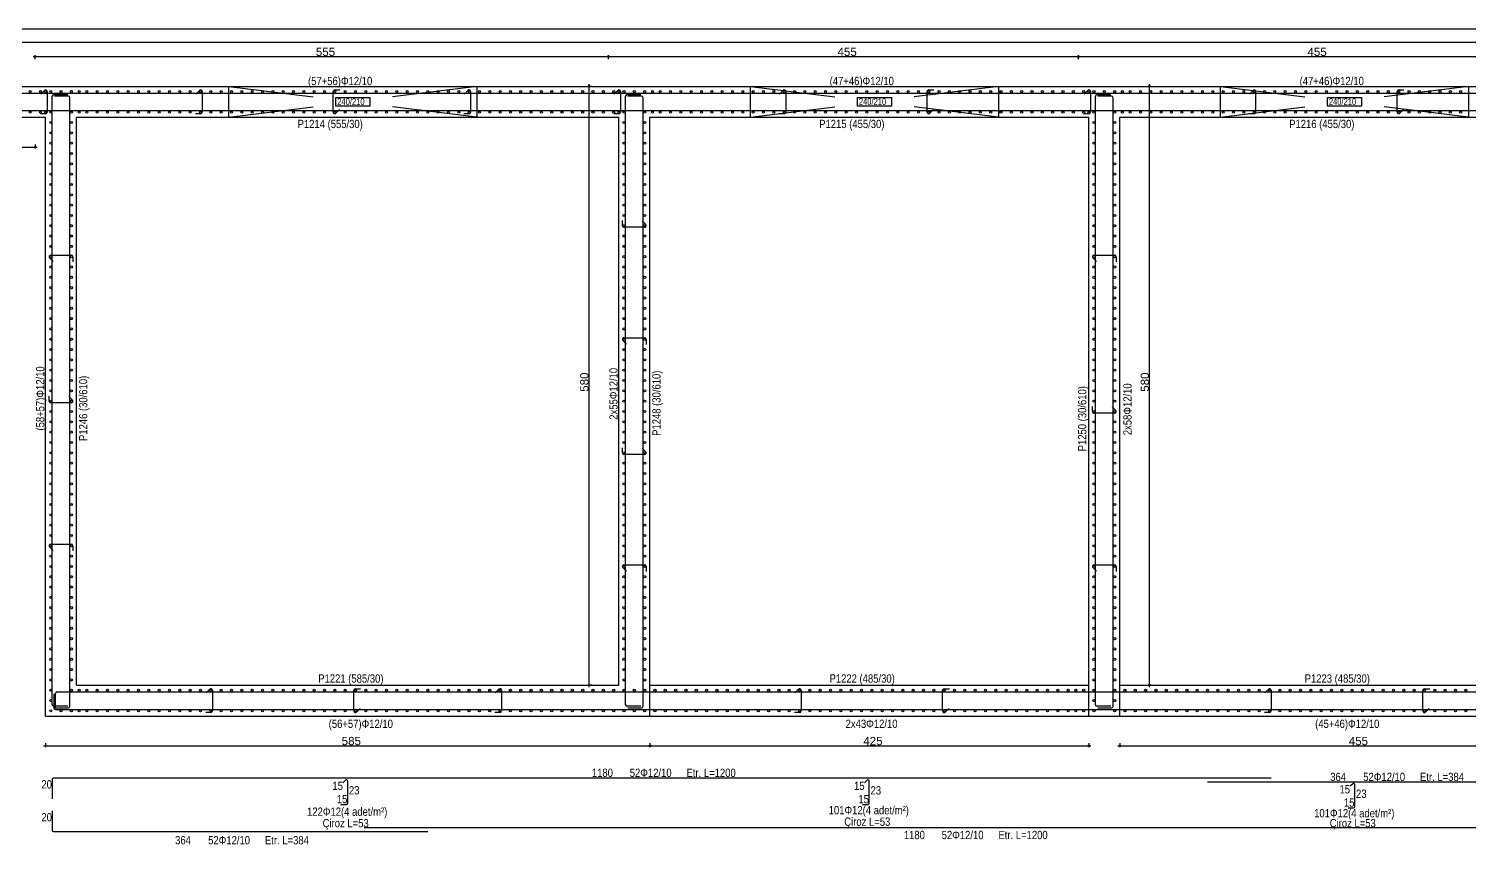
# Model space of a CAD drawing. Header units: metres. Extents: x 419734 to 420376, y 4564732 to 4565123.
# Drawn here: x 419969.15 to 420004.01, y 4564998.57 to 4565018.73 of the extents above; entities that cross this region are included whole.
import ezdxf

# ---------------------------------------------------------------- set-up
doc = ezdxf.new("R2010")
doc.units = ezdxf.units.M
for name, color, linetype in [('SW_DIM', 33, 'Continuous'), ('SW_MAGRONE', 2, 'Continuous'), ('SW_REINFORCEMENT', 7, 'Continuous'), ('SW_TABLE', 7, 'Continuous'), ('SW_Tondini', 1, 'Continuous'), ('SW_TXT_TESTI', 1, 'Continuous')]:
    doc.layers.add(name, color=color, linetype=linetype)
doc.styles.add('arial_1_18', font='arial.ttf', dxfattribs={"height": 0.2})
doc.styles.add('SWS', font='ARIALN.TTF')

msp = doc.modelspace()

# ---------------------------------------------------------------- linework, layer by layer
at = {"layer": 'SW_DIM', "ltscale": 0.5}
for points in [[(419969.25796, 4565018.05348), (420005.98296, 4565018.05348)], [(419969.30796, 4565017.99098), (419969.30796, 4565018.08473)], [(419983.18296, 4565017.99098), (419983.18296, 4565018.08473)], [(419994.55796, 4565017.99098), (419994.55796, 4565018.08473)], [(419982.77495, 4565017.33348), (419982.6812, 4565017.33348)], [(419982.71245, 4565002.78348), (419982.71245, 4565017.38348)], [(419996.21495, 4565017.33348), (419996.3087, 4565017.33348)], [(419996.27745, 4565002.78348), (419996.27745, 4565017.38348)], [(419955.61995, 4565015.86348), (419969.35796, 4565015.86348)], [(419969.30796, 4565015.92598), (419969.30796, 4565015.83223)], [(419982.77495, 4565002.83348), (419982.6812, 4565002.83348)], [(419996.21495, 4565002.83348), (419996.3087, 4565002.83348)], [(419969.55745, 4565001.42598), (419969.55745, 4565001.33223)], [(419984.18245, 4565001.42598), (419984.18245, 4565001.33223)], [(419994.80745, 4565001.42598), (419994.80745, 4565001.33223)], [(419995.55745, 4565001.42598), (419995.55745, 4565001.33223)], [(419969.50745, 4565001.36348), (419994.85745, 4565001.36348)], [(419995.50745, 4565001.36348), (420006.98245, 4565001.36348)]]:
    msp.add_lwpolyline(points, dxfattribs=at)
for centre in [(419969.30796, 4565018.05348), (419983.18296, 4565018.05348), (419994.55796, 4565018.05348), (419982.71245, 4565017.33348), (419996.27745, 4565017.33348), (419969.30796, 4565015.86348), (419982.71245, 4565002.83348), (419996.27745, 4565002.83348), (419969.55745, 4565001.36348), (419984.18245, 4565001.36348), (419994.80745, 4565001.36348), (419995.55745, 4565001.36348)]:
    msp.add_circle(centre, 0.01875, dxfattribs=at)
at = {"layer": 'SW_MAGRONE'}
for points in [[(419955.66995, 4565017.33348), (419969.30796, 4565017.33348)], [(419969.30796, 4565017.33348), (420005.93296, 4565017.33348)], [(419973.99494, 4565016.58348), (419973.99494, 4565017.33348)], [(419973.99494, 4565017.33348), (419976.03494, 4565017.07848)], [(419979.99494, 4565017.33348), (419977.95494, 4565017.07848)], [(419979.99494, 4565017.33348), (419979.99494, 4565016.58348)], [(419986.61994, 4565016.58348), (419986.61994, 4565017.33348)], [(419986.61994, 4565017.33348), (419988.65994, 4565017.07848)], [(419992.61994, 4565017.33348), (419990.57994, 4565017.07848)], [(419992.61994, 4565017.33348), (419992.61994, 4565016.58348)], [(419997.99494, 4565016.58348), (419997.99494, 4565017.33348)], [(419997.99494, 4565017.33348), (420000.03494, 4565017.07848)], [(420003.99494, 4565017.33348), (420001.95494, 4565017.07848)], [(420003.99494, 4565017.33348), (420003.99494, 4565016.58348)], [(419973.99494, 4565016.58348), (419976.03494, 4565016.83848)], [(419976.5862, 4565017.06348), (419977.40368, 4565017.06348)], [(419976.5862, 4565016.85348), (419976.5862, 4565017.06348)], [(419977.40368, 4565016.85348), (419976.5862, 4565016.85348)], [(419977.40368, 4565017.06348), (419977.40368, 4565016.85348)], [(419979.99494, 4565016.58348), (419977.95494, 4565016.83848)], [(419986.61994, 4565016.58348), (419988.65994, 4565016.83848)], [(419989.2112, 4565017.06348), (419990.02868, 4565017.06348)], [(419989.2112, 4565016.85348), (419989.2112, 4565017.06348)], [(419990.02868, 4565016.85348), (419989.2112, 4565016.85348)], [(419990.02868, 4565017.06348), (419990.02868, 4565016.85348)], [(419992.61994, 4565016.58348), (419990.57994, 4565016.83848)], [(419997.99494, 4565016.58348), (420000.03494, 4565016.83848)], [(420000.5862, 4565017.06348), (420001.40368, 4565017.06348)], [(420000.5862, 4565016.85348), (420000.5862, 4565017.06348)], [(420001.40368, 4565016.85348), (420000.5862, 4565016.85348)], [(420001.40368, 4565017.06348), (420001.40368, 4565016.85348)], [(420003.99494, 4565016.58348), (420001.95494, 4565016.83848)], [(419955.66995, 4565016.58348), (419969.30796, 4565016.58348)], [(419969.30796, 4565016.58348), (419969.55745, 4565016.58348)], [(419969.55745, 4565002.08348), (419969.55745, 4565016.58348)], [(419970.30745, 4565002.83348), (419970.30745, 4565016.58348)], [(419970.30745, 4565016.58348), (419983.43245, 4565016.58348)], [(419983.43245, 4565002.83348), (419983.43245, 4565016.58348)], [(419984.18245, 4565016.58348), (419994.80745, 4565016.58348)], [(419984.18245, 4565002.08348), (419984.18245, 4565016.58348)], [(419994.80745, 4565002.08348), (419994.80745, 4565016.58348)], [(419995.55745, 4565016.58348), (420005.93296, 4565016.58348)], [(419995.55745, 4565002.08348), (419995.55745, 4565016.58348)], [(419970.30745, 4565002.83348), (419983.43245, 4565002.83348)], [(419984.18245, 4565002.83348), (419994.80745, 4565002.83348)], [(419995.55745, 4565002.83348), (420006.18245, 4565002.83348)], [(419969.55745, 4565002.08348), (420006.93245, 4565002.08348)]]:
    msp.add_lwpolyline(points, dxfattribs=at)
at = {"layer": 'SW_REINFORCEMENT', "color": 7, "ltscale": 0.05, "flags": 128}
for points in [[(419955.00043, 4565017.17098), (419984.29495, 4565017.17098)], [(419969.4428, 4565017.14661), (419969.53119, 4565017.23499)], [(419969.59521, 4565017.20848), (419969.59521, 4565016.70848)], [(419969.71995, 4565002.35848), (419969.71995, 4565017.09598)], [(419969.75745, 4565017.13348), (419970.09245, 4565017.13348)], [(419970.10745, 4565017.09598), (419969.77245, 4565017.09598)], [(419973.19306, 4565017.14661), (419973.28145, 4565017.23499)], [(419973.34546, 4565017.20848), (419973.34546, 4565016.70848)], [(419976.52046, 4565016.70848), (419976.52046, 4565017.20848)], [(419976.55796, 4565017.24598), (419976.68296, 4565017.24598)], [(419979.69306, 4565017.14661), (419979.78145, 4565017.23499)], [(419979.84546, 4565017.20848), (419979.84546, 4565016.70848)], [(419982.7518, 4565017.17098), (420012.7518, 4565017.17098)], [(419983.3178, 4565017.14661), (419983.40619, 4565017.23499)], [(419983.47021, 4565017.20848), (419983.47021, 4565016.70848)], [(419983.59495, 4565002.35848), (419983.59495, 4565017.09598)], [(419983.63245, 4565017.13348), (419983.96745, 4565017.13348)], [(419983.98245, 4565017.09598), (419983.64745, 4565017.09598)], [(419987.31806, 4565017.14661), (419987.40645, 4565017.23499)], [(419987.47046, 4565017.20848), (419987.47046, 4565016.70848)], [(419990.89546, 4565016.70848), (419990.89546, 4565017.20848)], [(419990.93296, 4565017.24598), (419991.05796, 4565017.24598)], [(419994.6928, 4565017.14661), (419994.78119, 4565017.23499)], [(419994.84521, 4565017.20848), (419994.84521, 4565016.70848)], [(419994.96995, 4565002.35848), (419994.96995, 4565017.09598)], [(419995.00745, 4565017.13348), (419995.34245, 4565017.13348)], [(419995.35745, 4565017.09598), (419995.02245, 4565017.09598)], [(419998.69306, 4565017.14661), (419998.78145, 4565017.23499)], [(419998.84546, 4565017.20848), (419998.84546, 4565016.70848)], [(420002.27046, 4565016.70848), (420002.27046, 4565017.20848)], [(420002.30796, 4565017.24598), (420002.43296, 4565017.24598)], [(419955.01995, 4565016.74598), (419989.9381, 4565016.74598)], [(419970.14495, 4565002.32098), (419970.14495, 4565017.05848)], [(419976.67287, 4565016.77035), (419976.58448, 4565016.68196)], [(419984.01995, 4565002.32098), (419984.01995, 4565017.05848)], [(419988.39495, 4565016.74598), (420017.78245, 4565016.74598)], [(419991.04787, 4565016.77035), (419990.95948, 4565016.68196)], [(419995.39495, 4565002.32098), (419995.39495, 4565017.05848)], [(420002.42287, 4565016.77035), (420002.33448, 4565016.68196)], [(419969.55771, 4565016.67098), (419969.43271, 4565016.67098)], [(419973.30796, 4565016.67098), (419973.18296, 4565016.67098)], [(419979.80796, 4565016.67098), (419979.68296, 4565016.67098)], [(419983.43271, 4565016.67098), (419983.30771, 4565016.67098)], [(419987.43296, 4565016.67098), (419987.30796, 4565016.67098)], [(419994.80771, 4565016.67098), (419994.68271, 4565016.67098)], [(419998.80796, 4565016.67098), (419998.68296, 4565016.67098)], [(419983.51995, 4565013.95848), (419983.51995, 4565014.08348)], [(419983.99558, 4565014.07338), (419984.08396, 4565013.98499)], [(419984.05745, 4565013.92098), (419983.55745, 4565013.92098)], [(419969.74432, 4565013.09357), (419969.65593, 4565013.18196)], [(419969.68245, 4565013.24598), (419970.18245, 4565013.24598)], [(419970.21995, 4565013.20848), (419970.21995, 4565013.08348)], [(419994.99432, 4565013.09357), (419994.90593, 4565013.18196)], [(419994.93245, 4565013.24598), (419995.43245, 4565013.24598)], [(419995.46995, 4565013.20848), (419995.46995, 4565013.08348)], [(419983.61932, 4565011.09357), (419983.53093, 4565011.18196)], [(419983.55745, 4565011.24598), (419984.05745, 4565011.24598)], [(419984.09495, 4565011.20848), (419984.09495, 4565011.08348)], [(419969.64495, 4565009.70848), (419969.64495, 4565009.83348)], [(419970.12058, 4565009.82338), (419970.20896, 4565009.73499)], [(419970.18245, 4565009.67098), (419969.68245, 4565009.67098)], [(419994.89495, 4565009.45848), (419994.89495, 4565009.58348)], [(419995.43245, 4565009.42098), (419994.93245, 4565009.42098)], [(419995.37058, 4565009.57338), (419995.45896, 4565009.48499)], [(419983.51995, 4565008.45848), (419983.51995, 4565008.58348)], [(419984.05745, 4565008.42098), (419983.55745, 4565008.42098)], [(419983.99558, 4565008.57338), (419984.08396, 4565008.48499)], [(419969.74432, 4565006.09357), (419969.65593, 4565006.18196)], [(419969.68245, 4565006.24598), (419970.18245, 4565006.24598)], [(419970.21995, 4565006.20848), (419970.21995, 4565006.08348)], [(419983.61932, 4565005.59357), (419983.53093, 4565005.68196)], [(419983.55745, 4565005.74598), (419984.05745, 4565005.74598)], [(419984.09495, 4565005.70848), (419984.09495, 4565005.58348)], [(419994.99432, 4565005.59357), (419994.90593, 4565005.68196)], [(419994.93245, 4565005.74598), (419995.43245, 4565005.74598)], [(419995.46995, 4565005.70848), (419995.46995, 4565005.58348)], [(419969.75745, 4565002.61848), (419969.75745, 4565002.28348)], [(419969.79495, 4565002.29848), (419969.79495, 4565002.63348)], [(419969.83245, 4565002.67098), (420006.69495, 4565002.67098)], [(419973.44254, 4565002.64661), (419973.53093, 4565002.73499)], [(419973.59495, 4565002.70848), (419973.59495, 4565002.20848)], [(419977.01995, 4565002.20848), (419977.01995, 4565002.70848)], [(419977.05745, 4565002.74598), (419977.18245, 4565002.74598)], [(419980.44254, 4565002.64661), (419980.53093, 4565002.73499)], [(419980.59495, 4565002.70848), (419980.59495, 4565002.20848)], [(419987.69254, 4565002.64661), (419987.78093, 4565002.73499)], [(419987.84495, 4565002.70848), (419987.84495, 4565002.20848)], [(419991.26995, 4565002.20848), (419991.26995, 4565002.70848)], [(419991.30745, 4565002.74598), (419991.43245, 4565002.74598)], [(419999.06754, 4565002.64661), (419999.15593, 4565002.73499)], [(419999.21995, 4565002.70848), (419999.21995, 4565002.20848)], [(420002.89495, 4565002.20848), (420002.89495, 4565002.70848)], [(420002.93245, 4565002.74598), (420003.05745, 4565002.74598)], [(419970.09245, 4565002.32098), (419969.75745, 4565002.32098)], [(419969.77245, 4565002.28348), (419970.10745, 4565002.28348)], [(419969.79495, 4565002.24598), (420006.65745, 4565002.24598)], [(419973.55745, 4565002.17098), (419973.43245, 4565002.17098)], [(419977.17235, 4565002.27035), (419977.08396, 4565002.18196)], [(419980.55745, 4565002.17098), (419980.43245, 4565002.17098)], [(419983.96745, 4565002.32098), (419983.63245, 4565002.32098)], [(419983.64745, 4565002.28348), (419983.98245, 4565002.28348)], [(419987.80745, 4565002.17098), (419987.68245, 4565002.17098)], [(419991.42235, 4565002.27035), (419991.33396, 4565002.18196)], [(419995.34245, 4565002.32098), (419995.00745, 4565002.32098)], [(419995.02245, 4565002.28348), (419995.35745, 4565002.28348)], [(419999.18245, 4565002.17098), (419999.05745, 4565002.17098)], [(420003.04735, 4565002.27035), (420002.95896, 4565002.18196)], [(419969.71995, 4565000.55098), (419969.71995, 4565000.08098)], [(419999.21995, 4565000.58098), (419969.74995, 4565000.58098)], [(419976.81873, 4565000.52963), (419976.75504, 4565000.46593)], [(419976.86995, 4564999.97334), (419976.86995, 4565000.50841)], [(419989.44373, 4565000.52781), (419989.38004, 4565000.46412)], [(419989.49495, 4564999.97152), (419989.49495, 4565000.5066)], [(420006.73995, 4565000.48098), (419997.6768, 4565000.48098)], [(420001.19373, 4565000.44615), (420001.13004, 4565000.38246)], [(420001.24495, 4564999.88986), (420001.24495, 4565000.42494)], [(419969.71995, 4564999.78598), (419969.71995, 4564999.31598)], [(419976.70745, 4564999.94334), (419976.83995, 4564999.94334)], [(419989.33245, 4564999.94152), (419989.46495, 4564999.94152)], [(420001.08245, 4564999.85986), (420001.21495, 4564999.85986)], [(419977.26995, 4564999.38598), (420006.73995, 4564999.38598)], [(419969.74995, 4564999.28598), (419978.8131, 4564999.28598)]]:
    msp.add_lwpolyline(points, dxfattribs=at)
at = {"layer": 'SW_REINFORCEMENT', "color": 7, "ltscale": 0.05}
for centre, radius, start, end in [((419969.55771, 4565017.20848), 0.0375, 0, 135), ((419969.75745, 4565017.09598), 0.0375, 90, 180), ((419970.10745, 4565017.05848), 0.0375, 0, 90), ((419973.30796, 4565017.20848), 0.0375, 0, 135), ((419976.55796, 4565017.20848), 0.0375, 90, 180), ((419979.80796, 4565017.20848), 0.0375, 0, 135), ((419983.43271, 4565017.20848), 0.0375, 0, 135), ((419983.63245, 4565017.09598), 0.0375, 90, 180), ((419983.98245, 4565017.05848), 0.0375, 0, 90), ((419987.43296, 4565017.20848), 0.0375, 0, 135), ((419990.93296, 4565017.20848), 0.0375, 90, 180), ((419994.80771, 4565017.20848), 0.0375, 0, 135), ((419995.00745, 4565017.09598), 0.0375, 90, 180), ((419995.35745, 4565017.05848), 0.0375, 0, 90), ((419998.80796, 4565017.20848), 0.0375, 0, 135), ((420002.30796, 4565017.20848), 0.0375, 90, 180), ((419969.55771, 4565016.70848), 0.0375, 270, 0), ((419973.30796, 4565016.70848), 0.0375, 270, 0), ((419976.55796, 4565016.70848), 0.0375, 180, 315), ((419979.80796, 4565016.70848), 0.0375, 270, 0), ((419983.43271, 4565016.70848), 0.0375, 270, 0), ((419987.43296, 4565016.70848), 0.0375, 270, 0), ((419990.93296, 4565016.70848), 0.0375, 180, 315), ((419994.80771, 4565016.70848), 0.0375, 270, 0), ((419998.80796, 4565016.70848), 0.0375, 270, 0), ((420002.30796, 4565016.70848), 0.0375, 180, 315), ((419983.55745, 4565013.95848), 0.0375, 180, 270), ((419984.05745, 4565013.95848), 0.0375, 270, 45), ((419969.68245, 4565013.20848), 0.0375, 90, 225), ((419970.18245, 4565013.20848), 0.0375, 0, 90), ((419994.93245, 4565013.20848), 0.0375, 90, 225), ((419995.43245, 4565013.20848), 0.0375, 0, 90), ((419983.55745, 4565011.20848), 0.0375, 90, 225), ((419984.05745, 4565011.20848), 0.0375, 0, 90), ((419969.68245, 4565009.70848), 0.0375, 180, 270), ((419970.18245, 4565009.70848), 0.0375, 270, 45), ((419994.93245, 4565009.45848), 0.0375, 180, 270), ((419995.43245, 4565009.45848), 0.0375, 270, 45), ((419983.55745, 4565008.45848), 0.0375, 180, 270), ((419984.05745, 4565008.45848), 0.0375, 270, 45), ((419969.68245, 4565006.20848), 0.0375, 90, 225), ((419970.18245, 4565006.20848), 0.0375, 0, 90), ((419983.55745, 4565005.70848), 0.0375, 90, 225), ((419984.05745, 4565005.70848), 0.0375, 0, 90), ((419994.93245, 4565005.70848), 0.0375, 90, 225), ((419995.43245, 4565005.70848), 0.0375, 0, 90), ((419969.83245, 4565002.63348), 0.0375, 90, 180), ((419973.55745, 4565002.70848), 0.0375, 0, 135), ((419977.05745, 4565002.70848), 0.0375, 90, 180), ((419980.55745, 4565002.70848), 0.0375, 0, 135), ((419987.80745, 4565002.70848), 0.0375, 0, 135), ((419991.30745, 4565002.70848), 0.0375, 90, 180), ((419999.18245, 4565002.70848), 0.0375, 0, 135), ((420002.93245, 4565002.70848), 0.0375, 90, 180), ((419969.75745, 4565002.35848), 0.0375, 180, 270), ((419969.79495, 4565002.28348), 0.0375, 180, 270), ((419970.10745, 4565002.32098), 0.0375, 270, 0), ((419973.55745, 4565002.20848), 0.0375, 270, 0), ((419977.05745, 4565002.20848), 0.0375, 180, 315), ((419980.55745, 4565002.20848), 0.0375, 270, 0), ((419983.63245, 4565002.35848), 0.0375, 180, 270), ((419983.98245, 4565002.32098), 0.0375, 270, 0), ((419987.80745, 4565002.20848), 0.0375, 270, 0), ((419991.30745, 4565002.20848), 0.0375, 180, 315), ((419995.00745, 4565002.35848), 0.0375, 180, 270), ((419995.35745, 4565002.32098), 0.0375, 270, 0), ((419999.18245, 4565002.20848), 0.0375, 270, 0), ((420002.93245, 4565002.20848), 0.0375, 180, 315), ((419969.74995, 4565000.55098), 0.03, 90, 180), ((419976.83995, 4565000.50841), 0.03, 0, 135), ((419989.46495, 4565000.5066), 0.03, 0, 135), ((420001.21495, 4565000.42494), 0.03, 0, 135), ((419976.83995, 4564999.97334), 0.03, 270, 0), ((419989.46495, 4564999.97152), 0.03, 270, 0), ((420001.21495, 4564999.88986), 0.03, 270, 0), ((419969.74995, 4564999.31598), 0.03, 180, 270)]:
    msp.add_arc(centre, radius, start, end, dxfattribs=at)
at = {"layer": 'SW_TABLE'}
for points in [[(420025.99591, 4564979.3341), (420025.99591, 4564979.3341), (419949.97495, 4564979.3341), (419949.97495, 4565018.72744), (420025.99591, 4565018.72744)], [(420025.99591, 4565018.3941), (419949.97495, 4565018.3941)]]:
    msp.add_lwpolyline(points, dxfattribs=at)
at = {"layer": 'SW_Tondini'}
for centre in [(419969.18296, 4565017.20848), (419969.43296, 4565017.20848), (419969.55771, 4565017.20848), (419969.68245, 4565017.20848), (419969.93245, 4565017.20848), (419970.18245, 4565017.20848), (419970.37021, 4565017.20848), (419970.55796, 4565017.20848), (419970.80796, 4565017.20848), (419971.05796, 4565017.20848), (419971.30796, 4565017.20848), (419971.55796, 4565017.20848), (419971.80796, 4565017.20848), (419972.05796, 4565017.20848), (419972.30796, 4565017.20848), (419972.55796, 4565017.20848), (419972.80796, 4565017.20848), (419973.05796, 4565017.20848), (419973.30796, 4565017.20848), (419973.55796, 4565017.20848), (419973.80796, 4565017.20848), (419974.05796, 4565017.20848), (419974.30796, 4565017.20848), (419974.55796, 4565017.20848), (419974.80796, 4565017.20848), (419975.05796, 4565017.20848), (419975.30796, 4565017.20848), (419975.55796, 4565017.20848), (419975.80796, 4565017.20848), (419976.05796, 4565017.20848), (419976.30796, 4565017.20848), (419976.55796, 4565017.20848), (419976.80796, 4565017.20848), (419977.05796, 4565017.20848), (419977.30796, 4565017.20848), (419977.55796, 4565017.20848), (419977.80796, 4565017.20848), (419978.05796, 4565017.20848), (419978.30796, 4565017.20848), (419978.55796, 4565017.20848), (419978.80796, 4565017.20848), (419979.05796, 4565017.20848), (419979.30796, 4565017.20848), (419979.55796, 4565017.20848), (419979.80796, 4565017.20848), (419980.05796, 4565017.20848), (419980.30796, 4565017.20848), (419980.55796, 4565017.20848), (419980.80796, 4565017.20848), (419981.05796, 4565017.20848), (419981.30796, 4565017.20848), (419981.55796, 4565017.20848), (419981.80796, 4565017.20848), (419982.05796, 4565017.20848), (419982.30796, 4565017.20848), (419982.55796, 4565017.20848), (419982.80796, 4565017.20848), (419983.05796, 4565017.20848), (419983.30796, 4565017.20848), (419983.43271, 4565017.20848), (419983.55745, 4565017.20848), (419983.80745, 4565017.20848), (419984.05745, 4565017.20848), (419984.24521, 4565017.20848), (419984.43296, 4565017.20848), (419984.68296, 4565017.20848), (419984.93296, 4565017.20848), (419985.18296, 4565017.20848), (419985.43296, 4565017.20848), (419985.68296, 4565017.20848), (419985.93296, 4565017.20848), (419986.18296, 4565017.20848), (419986.43296, 4565017.20848), (419986.68296, 4565017.20848), (419986.93296, 4565017.20848), (419987.18296, 4565017.20848), (419987.43296, 4565017.20848), (419987.68296, 4565017.20848), (419987.93296, 4565017.20848), (419988.18296, 4565017.20848), (419988.43296, 4565017.20848), (419988.68296, 4565017.20848), (419988.93296, 4565017.20848), (419989.18296, 4565017.20848), (419989.43296, 4565017.20848), (419989.68296, 4565017.20848), (419989.93296, 4565017.20848), (419990.18296, 4565017.20848), (419990.43296, 4565017.20848), (419990.68296, 4565017.20848), (419990.93296, 4565017.20848), (419991.18296, 4565017.20848), (419991.43296, 4565017.20848), (419991.68296, 4565017.20848), (419991.93296, 4565017.20848), (419992.18296, 4565017.20848), (419992.43296, 4565017.20848), (419992.68296, 4565017.20848), (419992.93296, 4565017.20848), (419993.18296, 4565017.20848), (419993.43296, 4565017.20848), (419993.68296, 4565017.20848), (419993.93296, 4565017.20848), (419994.18296, 4565017.20848), (419994.43296, 4565017.20848), (419994.68296, 4565017.20848), (419994.80771, 4565017.20848), (419994.93245, 4565017.20848), (419995.18245, 4565017.20848), (419995.43245, 4565017.20848), (419995.62021, 4565017.20848), (419995.80796, 4565017.20848), (419996.05796, 4565017.20848), (419996.30796, 4565017.20848), (419996.55796, 4565017.20848), (419996.80796, 4565017.20848), (419997.05796, 4565017.20848), (419997.30796, 4565017.20848), (419997.55796, 4565017.20848), (419997.80796, 4565017.20848), (419998.05796, 4565017.20848), (419998.30796, 4565017.20848), (419998.55796, 4565017.20848), (419998.80796, 4565017.20848), (419999.05796, 4565017.20848), (419999.30796, 4565017.20848), (419999.55796, 4565017.20848), (419999.80796, 4565017.20848), (420000.05796, 4565017.20848), (420000.30796, 4565017.20848), (420000.55796, 4565017.20848), (420000.80796, 4565017.20848), (420001.05796, 4565017.20848), (420001.30796, 4565017.20848), (420001.55796, 4565017.20848), (420001.80796, 4565017.20848), (420002.05796, 4565017.20848), (420002.30796, 4565017.20848), (420002.55796, 4565017.20848), (420002.80796, 4565017.20848), (420003.05796, 4565017.20848), (420003.30796, 4565017.20848), (420003.55796, 4565017.20848), (420003.80796, 4565017.20848), (419969.18296, 4565016.70848), (419969.43296, 4565016.70848), (419969.55771, 4565016.70848), (419969.68245, 4565016.70848), (419969.68245, 4565016.45848), (419970.18245, 4565016.70848), (419970.18245, 4565016.45848), (419970.37021, 4565016.70848), (419970.55796, 4565016.70848), (419970.80796, 4565016.70848), (419971.05796, 4565016.70848), (419971.30796, 4565016.70848), (419971.55796, 4565016.70848), (419971.80796, 4565016.70848), (419972.05796, 4565016.70848), (419972.30796, 4565016.70848), (419972.55796, 4565016.70848), (419972.80796, 4565016.70848), (419973.05796, 4565016.70848), (419973.30796, 4565016.70848), (419973.55796, 4565016.70848), (419973.80796, 4565016.70848), (419974.05796, 4565016.70848), (419974.30796, 4565016.70848), (419974.55796, 4565016.70848), (419974.80796, 4565016.70848), (419975.05796, 4565016.70848), (419975.30796, 4565016.70848), (419975.55796, 4565016.70848), (419975.80796, 4565016.70848), (419976.05796, 4565016.70848), (419976.30796, 4565016.70848), (419976.55796, 4565016.70848), (419976.80796, 4565016.70848), (419977.05796, 4565016.70848), (419977.30796, 4565016.70848), (419977.55796, 4565016.70848), (419977.80796, 4565016.70848), (419978.05796, 4565016.70848), (419978.30796, 4565016.70848), (419978.55796, 4565016.70848), (419978.80796, 4565016.70848), (419979.05796, 4565016.70848), (419979.30796, 4565016.70848), (419979.55796, 4565016.70848), (419979.80796, 4565016.70848), (419980.05796, 4565016.70848), (419980.30796, 4565016.70848), (419980.55796, 4565016.70848), (419980.80796, 4565016.70848), (419981.05796, 4565016.70848), (419981.30796, 4565016.70848), (419981.55796, 4565016.70848), (419981.80796, 4565016.70848), (419982.05796, 4565016.70848), (419982.30796, 4565016.70848), (419982.55796, 4565016.70848), (419982.80796, 4565016.70848), (419983.05796, 4565016.70848), (419983.30796, 4565016.70848), (419983.43271, 4565016.70848), (419983.55745, 4565016.70848), (419983.55745, 4565016.45848), (419984.05745, 4565016.70848), (419984.05745, 4565016.45848), (419984.24521, 4565016.70848), (419984.43296, 4565016.70848), (419984.68296, 4565016.70848), (419984.93296, 4565016.70848), (419985.18296, 4565016.70848), (419985.43296, 4565016.70848), (419985.68296, 4565016.70848), (419985.93296, 4565016.70848), (419986.18296, 4565016.70848), (419986.43296, 4565016.70848), (419986.68296, 4565016.70848), (419986.93296, 4565016.70848), (419987.18296, 4565016.70848), (419987.43296, 4565016.70848), (419987.68296, 4565016.70848), (419987.93296, 4565016.70848), (419988.18296, 4565016.70848), (419988.43296, 4565016.70848), (419988.68296, 4565016.70848), (419988.93296, 4565016.70848), (419989.18296, 4565016.70848), (419989.43296, 4565016.70848), (419989.68296, 4565016.70848), (419989.93296, 4565016.70848), (419990.18296, 4565016.70848), (419990.43296, 4565016.70848), (419990.68296, 4565016.70848), (419990.93296, 4565016.70848), (419991.18296, 4565016.70848), (419991.43296, 4565016.70848), (419991.68296, 4565016.70848), (419991.93296, 4565016.70848), (419992.18296, 4565016.70848), (419992.43296, 4565016.70848), (419992.68296, 4565016.70848), (419992.93296, 4565016.70848), (419993.18296, 4565016.70848), (419993.43296, 4565016.70848), (419993.68296, 4565016.70848), (419993.93296, 4565016.70848), (419994.18296, 4565016.70848), (419994.43296, 4565016.70848), (419994.68296, 4565016.70848), (419994.80771, 4565016.70848), (419994.93245, 4565016.70848), (419994.93245, 4565016.45848), (419995.43245, 4565016.70848), (419995.43245, 4565016.45848), (419995.62021, 4565016.70848), (419995.80796, 4565016.70848), (419996.05796, 4565016.70848), (419996.30796, 4565016.70848), (419996.55796, 4565016.70848), (419996.80796, 4565016.70848), (419997.05796, 4565016.70848), (419997.30796, 4565016.70848), (419997.55796, 4565016.70848), (419997.80796, 4565016.70848), (419998.05796, 4565016.70848), (419998.30796, 4565016.70848), (419998.55796, 4565016.70848), (419998.80796, 4565016.70848), (419999.05796, 4565016.70848), (419999.30796, 4565016.70848), (419999.55796, 4565016.70848), (419999.80796, 4565016.70848), (420000.05796, 4565016.70848), (420000.30796, 4565016.70848), (420000.55796, 4565016.70848), (420000.80796, 4565016.70848), (420001.05796, 4565016.70848), (420001.30796, 4565016.70848), (420001.55796, 4565016.70848), (420001.80796, 4565016.70848), (420002.05796, 4565016.70848), (420002.30796, 4565016.70848), (420002.55796, 4565016.70848), (420002.80796, 4565016.70848), (420003.05796, 4565016.70848), (420003.30796, 4565016.70848), (420003.55796, 4565016.70848), (420003.80796, 4565016.70848), (419969.68245, 4565016.20848), (419970.18245, 4565016.20848), (419983.55745, 4565016.20848), (419984.05745, 4565016.20848), (419994.93245, 4565016.20848), (419995.43245, 4565016.20848), (419969.68245, 4565015.95848), (419969.68245, 4565015.70848), (419970.18245, 4565015.95848), (419970.18245, 4565015.70848), (419983.55745, 4565015.95848), (419983.55745, 4565015.70848), (419984.05745, 4565015.95848), (419984.05745, 4565015.70848), (419994.93245, 4565015.95848), (419994.93245, 4565015.70848), (419995.43245, 4565015.95848), (419995.43245, 4565015.70848), (419969.68245, 4565015.45848), (419970.18245, 4565015.45848), (419983.55745, 4565015.45848), (419984.05745, 4565015.45848), (419994.93245, 4565015.45848), (419995.43245, 4565015.45848), (419969.68245, 4565015.20848), (419970.18245, 4565015.20848), (419983.55745, 4565015.20848), (419984.05745, 4565015.20848), (419994.93245, 4565015.20848), (419995.43245, 4565015.20848), (419969.68245, 4565014.95848), (419969.68245, 4565014.70848), (419970.18245, 4565014.95848), (419970.18245, 4565014.70848), (419983.55745, 4565014.95848), (419983.55745, 4565014.70848), (419984.05745, 4565014.95848), (419984.05745, 4565014.70848), (419994.93245, 4565014.95848), (419994.93245, 4565014.70848), (419995.43245, 4565014.95848), (419995.43245, 4565014.70848), (419969.68245, 4565014.45848), (419970.18245, 4565014.45848), (419983.55745, 4565014.45848), (419984.05745, 4565014.45848), (419994.93245, 4565014.45848), (419995.43245, 4565014.45848), (419969.68245, 4565014.20848), (419969.68245, 4565013.95848), (419970.18245, 4565014.20848), (419970.18245, 4565013.95848), (419983.55745, 4565014.20848), (419983.55745, 4565013.95848), (419984.05745, 4565014.20848), (419984.05745, 4565013.95848), (419994.93245, 4565014.20848), (419994.93245, 4565013.95848), (419995.43245, 4565014.20848), (419995.43245, 4565013.95848), (419969.68245, 4565013.70848), (419970.18245, 4565013.70848), (419983.55745, 4565013.70848), (419984.05745, 4565013.70848), (419994.93245, 4565013.70848), (419995.43245, 4565013.70848), (419969.68245, 4565013.45848), (419970.18245, 4565013.45848), (419983.55745, 4565013.45848), (419984.05745, 4565013.45848), (419994.93245, 4565013.45848), (419995.43245, 4565013.45848), (419969.68245, 4565013.20848), (419969.68245, 4565012.95848), (419970.18245, 4565013.20848), (419970.18245, 4565012.95848), (419983.55745, 4565013.20848), (419983.55745, 4565012.95848), (419984.05745, 4565013.20848), (419984.05745, 4565012.95848), (419994.93245, 4565013.20848), (419994.93245, 4565012.95848), (419995.43245, 4565013.20848), (419995.43245, 4565012.95848), (419969.68245, 4565012.70848), (419970.18245, 4565012.70848), (419983.55745, 4565012.70848), (419984.05745, 4565012.70848), (419994.93245, 4565012.70848), (419995.43245, 4565012.70848), (419969.68245, 4565012.45848), (419969.68245, 4565012.20848), (419970.18245, 4565012.45848), (419970.18245, 4565012.20848), (419983.55745, 4565012.45848), (419983.55745, 4565012.20848), (419984.05745, 4565012.45848), (419984.05745, 4565012.20848), (419994.93245, 4565012.45848), (419994.93245, 4565012.20848), (419995.43245, 4565012.45848), (419995.43245, 4565012.20848), (419969.68245, 4565011.95848), (419970.18245, 4565011.95848), (419983.55745, 4565011.95848), (419984.05745, 4565011.95848), (419994.93245, 4565011.95848), (419995.43245, 4565011.95848), (419969.68245, 4565011.70848), (419970.18245, 4565011.70848), (419983.55745, 4565011.70848), (419984.05745, 4565011.70848), (419994.93245, 4565011.70848), (419995.43245, 4565011.70848), (419969.68245, 4565011.45848), (419969.68245, 4565011.20848), (419970.18245, 4565011.45848), (419970.18245, 4565011.20848), (419983.55745, 4565011.45848), (419983.55745, 4565011.20848), (419984.05745, 4565011.45848), (419984.05745, 4565011.20848), (419994.93245, 4565011.45848), (419994.93245, 4565011.20848), (419995.43245, 4565011.45848), (419995.43245, 4565011.20848), (419969.68245, 4565010.95848), (419970.18245, 4565010.95848), (419983.55745, 4565010.95848), (419984.05745, 4565010.95848), (419994.93245, 4565010.95848), (419995.43245, 4565010.95848), (419969.68245, 4565010.70848), (419969.68245, 4565010.45848), (419970.18245, 4565010.70848), (419970.18245, 4565010.45848), (419983.55745, 4565010.70848), (419983.55745, 4565010.45848), (419984.05745, 4565010.70848), (419984.05745, 4565010.45848), (419994.93245, 4565010.70848), (419994.93245, 4565010.45848), (419995.43245, 4565010.70848), (419995.43245, 4565010.45848), (419969.68245, 4565010.20848), (419970.18245, 4565010.20848), (419983.55745, 4565010.20848), (419984.05745, 4565010.20848), (419994.93245, 4565010.20848), (419995.43245, 4565010.20848), (419969.68245, 4565009.95848), (419970.18245, 4565009.95848), (419983.55745, 4565009.95848), (419984.05745, 4565009.95848), (419994.93245, 4565009.95848), (419995.43245, 4565009.95848), (419969.68245, 4565009.70848), (419969.68245, 4565009.45848), (419970.18245, 4565009.70848), (419970.18245, 4565009.45848), (419983.55745, 4565009.70848), (419983.55745, 4565009.45848), (419984.05745, 4565009.70848), (419984.05745, 4565009.45848), (419994.93245, 4565009.70848), (419994.93245, 4565009.45848), (419995.43245, 4565009.70848), (419995.43245, 4565009.45848), (419969.68245, 4565009.20848), (419970.18245, 4565009.20848), (419983.55745, 4565009.20848), (419984.05745, 4565009.20848), (419994.93245, 4565009.20848), (419995.43245, 4565009.20848), (419969.68245, 4565008.95848), (419969.68245, 4565008.70848), (419970.18245, 4565008.95848), (419970.18245, 4565008.70848), (419983.55745, 4565008.95848), (419983.55745, 4565008.70848), (419984.05745, 4565008.95848), (419984.05745, 4565008.70848), (419994.93245, 4565008.95848), (419994.93245, 4565008.70848), (419995.43245, 4565008.95848), (419995.43245, 4565008.70848), (419969.68245, 4565008.45848), (419970.18245, 4565008.45848), (419983.55745, 4565008.45848), (419984.05745, 4565008.45848), (419994.93245, 4565008.45848), (419995.43245, 4565008.45848), (419969.68245, 4565008.20848), (419970.18245, 4565008.20848), (419983.55745, 4565008.20848), (419984.05745, 4565008.20848), (419994.93245, 4565008.20848), (419995.43245, 4565008.20848), (419969.68245, 4565007.95848), (419969.68245, 4565007.70848), (419970.18245, 4565007.95848), (419970.18245, 4565007.70848), (419983.55745, 4565007.95848), (419983.55745, 4565007.70848), (419984.05745, 4565007.95848), (419984.05745, 4565007.70848), (419994.93245, 4565007.95848), (419994.93245, 4565007.70848), (419995.43245, 4565007.95848), (419995.43245, 4565007.70848), (419969.68245, 4565007.45848), (419970.18245, 4565007.45848), (419983.55745, 4565007.45848), (419984.05745, 4565007.45848), (419994.93245, 4565007.45848), (419995.43245, 4565007.45848), (419969.68245, 4565007.20848), (419969.68245, 4565006.95848), (419970.18245, 4565007.20848), (419970.18245, 4565006.95848), (419983.55745, 4565007.20848), (419983.55745, 4565006.95848), (419984.05745, 4565007.20848), (419984.05745, 4565006.95848), (419994.93245, 4565007.20848), (419994.93245, 4565006.95848), (419995.43245, 4565007.20848), (419995.43245, 4565006.95848), (419969.68245, 4565006.70848), (419970.18245, 4565006.70848), (419983.55745, 4565006.70848), (419984.05745, 4565006.70848), (419994.93245, 4565006.70848), (419995.43245, 4565006.70848), (419969.68245, 4565006.45848), (419970.18245, 4565006.45848), (419983.55745, 4565006.45848), (419984.05745, 4565006.45848), (419994.93245, 4565006.45848), (419995.43245, 4565006.45848), (419969.68245, 4565006.20848), (419969.68245, 4565005.95848), (419970.18245, 4565006.20848), (419970.18245, 4565005.95848), (419983.55745, 4565006.20848), (419983.55745, 4565005.95848), (419984.05745, 4565006.20848), (419984.05745, 4565005.95848), (419994.93245, 4565006.20848), (419994.93245, 4565005.95848), (419995.43245, 4565006.20848), (419995.43245, 4565005.95848), (419969.68245, 4565005.70848), (419970.18245, 4565005.70848), (419983.55745, 4565005.70848), (419984.05745, 4565005.70848), (419994.93245, 4565005.70848), (419995.43245, 4565005.70848), (419969.68245, 4565005.45848), (419969.68245, 4565005.20848), (419970.18245, 4565005.45848), (419970.18245, 4565005.20848), (419983.55745, 4565005.45848), (419983.55745, 4565005.20848), (419984.05745, 4565005.45848), (419984.05745, 4565005.20848), (419994.93245, 4565005.45848), (419994.93245, 4565005.20848), (419995.43245, 4565005.45848), (419995.43245, 4565005.20848), (419969.68245, 4565004.95848), (419970.18245, 4565004.95848), (419983.55745, 4565004.95848), (419984.05745, 4565004.95848), (419994.93245, 4565004.95848), (419995.43245, 4565004.95848), (419969.68245, 4565004.70848), (419970.18245, 4565004.70848), (419983.55745, 4565004.70848), (419984.05745, 4565004.70848), (419994.93245, 4565004.70848), (419995.43245, 4565004.70848), (419969.68245, 4565004.45848), (419969.68245, 4565004.20848), (419970.18245, 4565004.45848), (419970.18245, 4565004.20848), (419983.55745, 4565004.45848), (419983.55745, 4565004.20848), (419984.05745, 4565004.45848), (419984.05745, 4565004.20848), (419994.93245, 4565004.45848), (419994.93245, 4565004.20848), (419995.43245, 4565004.45848), (419995.43245, 4565004.20848), (419969.68245, 4565003.95848), (419970.18245, 4565003.95848), (419983.55745, 4565003.95848), (419984.05745, 4565003.95848), (419994.93245, 4565003.95848), (419995.43245, 4565003.95848), (419969.68245, 4565003.70848), (419970.18245, 4565003.70848), (419983.55745, 4565003.70848), (419984.05745, 4565003.70848), (419994.93245, 4565003.70848), (419995.43245, 4565003.70848), (419969.68245, 4565003.45848), (419969.68245, 4565003.20848), (419970.18245, 4565003.45848), (419970.18245, 4565003.20848), (419983.55745, 4565003.45848), (419983.55745, 4565003.20848), (419984.05745, 4565003.45848), (419984.05745, 4565003.20848), (419994.93245, 4565003.45848), (419994.93245, 4565003.20848), (419995.43245, 4565003.45848), (419995.43245, 4565003.20848), (419969.68245, 4565002.95848), (419970.18245, 4565002.95848), (419983.55745, 4565002.95848), (419984.05745, 4565002.95848), (419994.93245, 4565002.95848), (419995.43245, 4565002.95848), (419969.68245, 4565002.70848), (419969.68245, 4565002.45848), (419970.18245, 4565002.70848), (419970.36995, 4565002.70848), (419970.55745, 4565002.70848), (419970.80745, 4565002.70848), (419971.05745, 4565002.70848), (419971.30745, 4565002.70848), (419971.55745, 4565002.70848), (419971.80745, 4565002.70848), (419972.05745, 4565002.70848), (419972.30745, 4565002.70848), (419972.55745, 4565002.70848), (419972.80745, 4565002.70848), (419973.05745, 4565002.70848), (419973.30745, 4565002.70848), (419973.55745, 4565002.70848), (419973.80745, 4565002.70848), (419974.05745, 4565002.70848), (419974.30745, 4565002.70848), (419974.55745, 4565002.70848), (419974.80745, 4565002.70848), (419975.05745, 4565002.70848), (419975.30745, 4565002.70848), (419975.55745, 4565002.70848), (419975.80745, 4565002.70848), (419976.05745, 4565002.70848), (419976.30745, 4565002.70848), (419976.55745, 4565002.70848), (419976.80745, 4565002.70848), (419977.05745, 4565002.70848), (419977.30745, 4565002.70848), (419977.55745, 4565002.70848), (419977.80745, 4565002.70848), (419978.05745, 4565002.70848), (419978.30745, 4565002.70848), (419978.55745, 4565002.70848), (419978.80745, 4565002.70848), (419979.05745, 4565002.70848), (419979.30745, 4565002.70848), (419979.55745, 4565002.70848), (419979.80745, 4565002.70848), (419980.05745, 4565002.70848), (419980.30745, 4565002.70848), (419980.55745, 4565002.70848), (419980.80745, 4565002.70848), (419981.05745, 4565002.70848), (419981.30745, 4565002.70848), (419981.55745, 4565002.70848), (419981.80745, 4565002.70848), (419982.05745, 4565002.70848), (419982.30745, 4565002.70848), (419982.55745, 4565002.70848), (419982.80745, 4565002.70848), (419983.05745, 4565002.70848), (419983.30745, 4565002.70848), (419983.55745, 4565002.70848), (419983.80745, 4565002.70848), (419984.05745, 4565002.70848), (419984.30745, 4565002.70848), (419984.55745, 4565002.70848), (419984.80745, 4565002.70848), (419985.05745, 4565002.70848), (419985.30745, 4565002.70848), (419985.55745, 4565002.70848), (419985.80745, 4565002.70848), (419986.05745, 4565002.70848), (419986.30745, 4565002.70848), (419986.55745, 4565002.70848), (419986.80745, 4565002.70848), (419987.05745, 4565002.70848), (419987.30745, 4565002.70848), (419987.55745, 4565002.70848), (419987.80745, 4565002.70848), (419988.05745, 4565002.70848), (419988.30745, 4565002.70848), (419988.55745, 4565002.70848), (419988.80745, 4565002.70848), (419989.05745, 4565002.70848), (419989.30745, 4565002.70848), (419989.55745, 4565002.70848), (419989.80745, 4565002.70848), (419990.05745, 4565002.70848), (419990.30745, 4565002.70848), (419990.55745, 4565002.70848), (419990.80745, 4565002.70848), (419991.05745, 4565002.70848), (419991.30745, 4565002.70848), (419991.55745, 4565002.70848), (419991.80745, 4565002.70848), (419992.05745, 4565002.70848), (419992.30745, 4565002.70848), (419992.55745, 4565002.70848), (419992.80745, 4565002.70848), (419993.05745, 4565002.70848), (419993.30745, 4565002.70848), (419993.55745, 4565002.70848), (419993.80745, 4565002.70848), (419994.05745, 4565002.70848), (419994.30745, 4565002.70848), (419994.49495, 4565002.70848), (419994.68245, 4565002.70848), (419994.93245, 4565002.70848), (419994.93245, 4565002.45848), (419995.43245, 4565002.70848), (419995.43245, 4565002.45848), (419995.68245, 4565002.70848), (419995.93245, 4565002.70848), (419996.18245, 4565002.70848), (419996.43245, 4565002.70848), (419996.68245, 4565002.70848), (419996.93245, 4565002.70848), (419997.18245, 4565002.70848), (419997.43245, 4565002.70848), (419997.68245, 4565002.70848), (419997.93245, 4565002.70848), (419998.18245, 4565002.70848), (419998.43245, 4565002.70848), (419998.68245, 4565002.70848), (419998.93245, 4565002.70848), (419999.18245, 4565002.70848), (419999.43245, 4565002.70848), (419999.68245, 4565002.70848), (419999.93245, 4565002.70848), (420000.18245, 4565002.70848), (420000.43245, 4565002.70848), (420000.68245, 4565002.70848), (420000.93245, 4565002.70848), (420001.18245, 4565002.70848), (420001.43245, 4565002.70848), (420001.68245, 4565002.70848), (420001.93245, 4565002.70848), (420002.18245, 4565002.70848), (420002.43245, 4565002.70848), (420002.68245, 4565002.70848), (420002.93245, 4565002.70848), (420003.18245, 4565002.70848), (420003.43245, 4565002.70848), (420003.68245, 4565002.70848), (420003.93245, 4565002.70848), (419969.68245, 4565002.20848), (419969.93245, 4565002.20848), (419970.18245, 4565002.20848), (419970.36995, 4565002.20848), (419970.55745, 4565002.20848), (419970.80745, 4565002.20848), (419971.05745, 4565002.20848), (419971.30745, 4565002.20848), (419971.55745, 4565002.20848), (419971.80745, 4565002.20848), (419972.05745, 4565002.20848), (419972.30745, 4565002.20848), (419972.55745, 4565002.20848), (419972.80745, 4565002.20848), (419973.05745, 4565002.20848), (419973.30745, 4565002.20848), (419973.55745, 4565002.20848), (419973.80745, 4565002.20848), (419974.05745, 4565002.20848), (419974.30745, 4565002.20848), (419974.55745, 4565002.20848), (419974.80745, 4565002.20848), (419975.05745, 4565002.20848), (419975.30745, 4565002.20848), (419975.55745, 4565002.20848), (419975.80745, 4565002.20848), (419976.05745, 4565002.20848), (419976.30745, 4565002.20848), (419976.55745, 4565002.20848), (419976.80745, 4565002.20848), (419977.05745, 4565002.20848), (419977.30745, 4565002.20848), (419977.55745, 4565002.20848), (419977.80745, 4565002.20848), (419978.05745, 4565002.20848), (419978.30745, 4565002.20848), (419978.55745, 4565002.20848), (419978.80745, 4565002.20848), (419979.05745, 4565002.20848), (419979.30745, 4565002.20848), (419979.55745, 4565002.20848), (419979.80745, 4565002.20848), (419980.05745, 4565002.20848), (419980.30745, 4565002.20848), (419980.55745, 4565002.20848), (419980.80745, 4565002.20848), (419981.05745, 4565002.20848), (419981.30745, 4565002.20848), (419981.55745, 4565002.20848), (419981.80745, 4565002.20848), (419982.05745, 4565002.20848), (419982.30745, 4565002.20848), (419982.55745, 4565002.20848), (419982.80745, 4565002.20848), (419983.05745, 4565002.20848), (419983.30745, 4565002.20848), (419983.55745, 4565002.20848), (419983.80745, 4565002.20848), (419984.05745, 4565002.20848), (419984.30745, 4565002.20848), (419984.55745, 4565002.20848), (419984.80745, 4565002.20848), (419985.05745, 4565002.20848), (419985.30745, 4565002.20848), (419985.55745, 4565002.20848), (419985.80745, 4565002.20848), (419986.05745, 4565002.20848), (419986.30745, 4565002.20848), (419986.55745, 4565002.20848), (419986.80745, 4565002.20848), (419987.05745, 4565002.20848), (419987.30745, 4565002.20848), (419987.55745, 4565002.20848), (419987.80745, 4565002.20848), (419988.05745, 4565002.20848), (419988.30745, 4565002.20848), (419988.55745, 4565002.20848), (419988.80745, 4565002.20848), (419989.05745, 4565002.20848), (419989.30745, 4565002.20848), (419989.55745, 4565002.20848), (419989.80745, 4565002.20848), (419990.05745, 4565002.20848), (419990.30745, 4565002.20848), (419990.55745, 4565002.20848), (419990.80745, 4565002.20848), (419991.05745, 4565002.20848), (419991.30745, 4565002.20848), (419991.55745, 4565002.20848), (419991.80745, 4565002.20848), (419992.05745, 4565002.20848), (419992.30745, 4565002.20848), (419992.55745, 4565002.20848), (419992.80745, 4565002.20848), (419993.05745, 4565002.20848), (419993.30745, 4565002.20848), (419993.55745, 4565002.20848), (419993.80745, 4565002.20848), (419994.05745, 4565002.20848), (419994.30745, 4565002.20848), (419994.49495, 4565002.20848), (419994.68245, 4565002.20848), (419994.93245, 4565002.20848), (419995.43245, 4565002.20848), (419995.68245, 4565002.20848), (419995.93245, 4565002.20848), (419996.18245, 4565002.20848), (419996.43245, 4565002.20848), (419996.68245, 4565002.20848), (419996.93245, 4565002.20848), (419997.18245, 4565002.20848), (419997.43245, 4565002.20848), (419997.68245, 4565002.20848), (419997.93245, 4565002.20848), (419998.18245, 4565002.20848), (419998.43245, 4565002.20848), (419998.68245, 4565002.20848), (419998.93245, 4565002.20848), (419999.18245, 4565002.20848), (419999.43245, 4565002.20848), (419999.68245, 4565002.20848), (419999.93245, 4565002.20848), (420000.18245, 4565002.20848), (420000.43245, 4565002.20848), (420000.68245, 4565002.20848), (420000.93245, 4565002.20848), (420001.18245, 4565002.20848), (420001.43245, 4565002.20848), (420001.68245, 4565002.20848), (420001.93245, 4565002.20848), (420002.18245, 4565002.20848), (420002.43245, 4565002.20848), (420002.68245, 4565002.20848), (420002.93245, 4565002.20848), (420003.18245, 4565002.20848), (420003.43245, 4565002.20848), (420003.68245, 4565002.20848), (420003.93245, 4565002.20848)]:
    msp.add_circle(centre, 0.025, dxfattribs=at)

# ---------------------------------------------------------------- texts
at = {"layer": 'SW_DIM', "ltscale": 0.5, "style": 'arial_1_18'}
for s, p in [('555', (419976.09979, 4565018.0691)), ('455', (419988.72479, 4565018.0691)), ('455', (420000.09979, 4565018.0691)), ('585', (419976.72428, 4565001.3791)), ('425', (419989.34928, 4565001.3791)), ('455', (420001.09928, 4565001.3791))]:
    msp.add_text(s, height=0.2, dxfattribs=at).set_placement(p)
for p in [(419982.69682, 4565009.93781), (419996.26182, 4565009.93781)]:
    msp.add_text('580', height=0.2, rotation=90, dxfattribs=at).set_placement(p)
at = {"layer": 'SW_TXT_TESTI', "style": 'SWS'}
for s, height, p in [('(57+56)Φ12/10', 0.2, (419975.91046, 4565017.36348)), ('(47+46)Φ12/10', 0.2, (419988.53546, 4565017.36348)), ('(47+46)Φ12/10', 0.2, (419999.91046, 4565017.36348)), ('240/210', 0.16, (419976.6162, 4565016.88348)), ('240/210', 0.16, (419989.2412, 4565016.88348)), ('240/210', 0.16, (420000.6162, 4565016.88348)), ('P1214 (555/30)', 0.2, (419975.65718, 4565016.32348)), ('P1215 (455/30)', 0.2, (419988.28218, 4565016.32348)), ('P1216 (455/30)', 0.2, (419999.65718, 4565016.32348)), ('P1221 (585/30)', 0.2, (419976.15692, 4565002.89348)), ('P1222 (485/30)', 0.2, (419988.53192, 4565002.89348)), ('P1223 (485/30)', 0.2, (420000.03192, 4565002.89348)), ('(56+57)Φ12/10', 0.2, (419976.4102, 4565001.79686)), ('2x43Φ12/10', 0.2, (419988.92198, 4565001.79686)), ('(45+46)Φ12/10', 0.2, (420000.2852, 4565001.79686)), ('1180', 0.2, (419982.77993, 4565000.61098)), ('52Φ12/10', 0.2, (419983.69608, 4565000.61098)), ('Etr. L=1200', 0.2, (419985.07065, 4565000.61098)), ('364', 0.2, (420000.64989, 4565000.51098)), ('52Φ12/10', 0.2, (420001.4495, 4565000.51098)), ('Etr. L=384', 0.2, (420002.82408, 4565000.51098)), ('20', 0.2, (419969.45687, 4565000.33098)), ('15', 0.2, (419976.50076, 4565000.29472)), ('23', 0.2, (419976.89995, 4565000.18709)), ('15', 0.2, (419989.12576, 4565000.29291)), ('23', 0.2, (419989.52495, 4565000.18527)), ('15', 0.2, (420000.87576, 4565000.21124)), ('15', 0.2, (419976.60687, 4564999.97334)), ('15', 0.2, (419989.23187, 4564999.97152)), ('15', 0.2, (420000.98187, 4564999.88986)), ('23', 0.2, (420001.27495, 4565000.10361)), ('20', 0.2, (419969.45687, 4564999.53598)), ('122Φ12(4 adet/m²)', 0.2, (419975.88645, 4564999.66897)), ('101Φ12(4 adet/m²)', 0.2, (419988.51145, 4564999.70481)), ('101Φ12(4 adet/m²)', 0.2, (420000.26145, 4564999.63222)), ('Çiroz L=53', 0.2, (419976.26414, 4564999.39098)), ('Çiroz L=53', 0.2, (419988.88914, 4564999.42727)), ('1180', 0.2, (419990.32993, 4564999.10435)), ('52Φ12/10', 0.2, (419991.24608, 4564999.10435)), ('Etr. L=1200', 0.2, (419992.62065, 4564999.10435)), ('Çiroz L=53', 0.2, (420000.63914, 4564999.39098)), ('364', 0.2, (419972.69304, 4564998.97822)), ('52Φ12/10', 0.2, (419973.49265, 4564998.97822)), ('Etr. L=384', 0.2, (419974.86722, 4564998.97822))]:
    msp.add_text(s, height=height, dxfattribs=at).set_placement(p)
for s, p in [('(58+57)Φ12/10', (419969.52745, 4565008.99873)), ('2x55Φ12/10', (419983.40245, 4565009.26051)), ('P1246 (30/610)', (419970.56745, 4565008.74545)), ('P1248 (30/610)', (419984.44245, 4565008.87045)), ('2x58Φ12/10', (419995.84198, 4565008.88551)), ('P1250 (30/610)', (419994.74745, 4565008.49545))]:
    msp.add_text(s, height=0.2, rotation=90, dxfattribs=at).set_placement(p)

doc.saveas('drawing.dxf')
